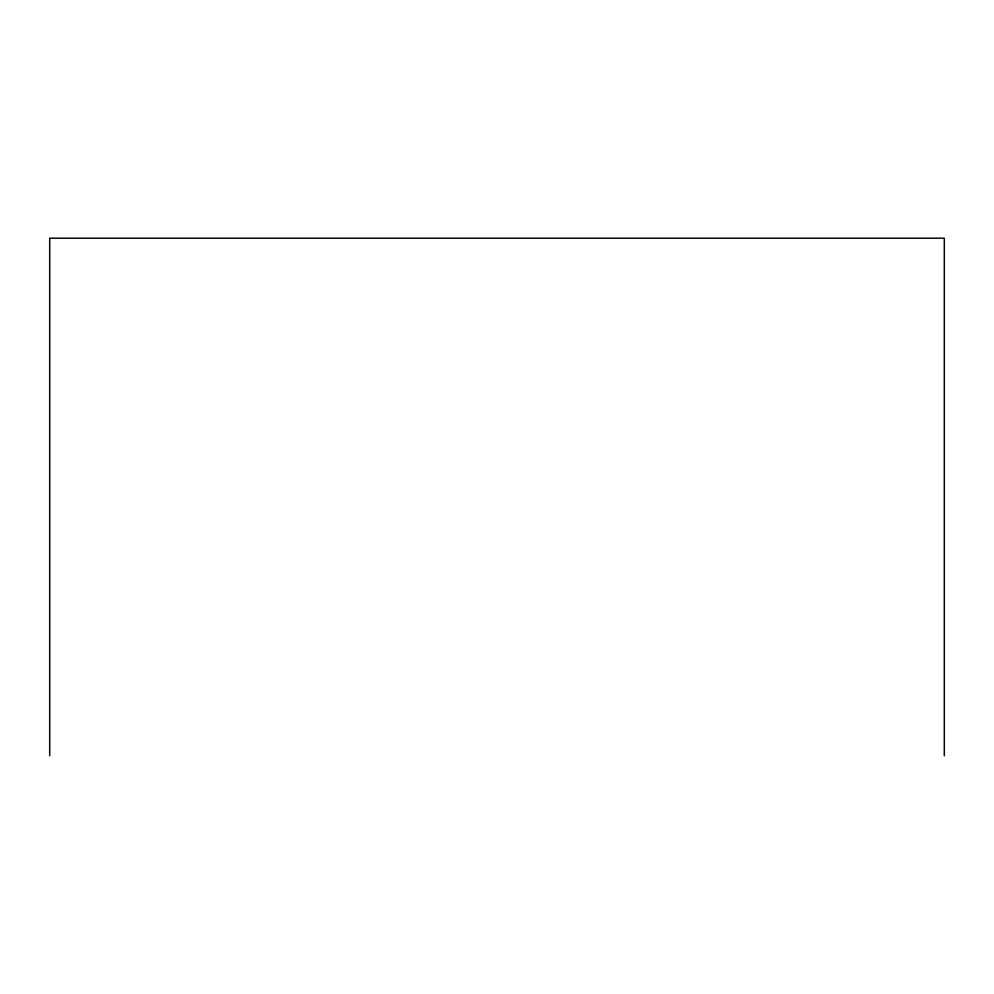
<?xml version="1.0" encoding="UTF-8"?>
<svg xmlns="http://www.w3.org/2000/svg" width="994" height="994" viewBox="0 0 994 994"><rect width="100%" height="100%" fill="white"/><g stroke="black" fill="none" stroke-linecap="round" stroke-linejoin="round"><path stroke-width="1.49" d="M944.3 755.8L944.3 238.2L49.7 238.2L49.7 755.8"/></g></svg>
